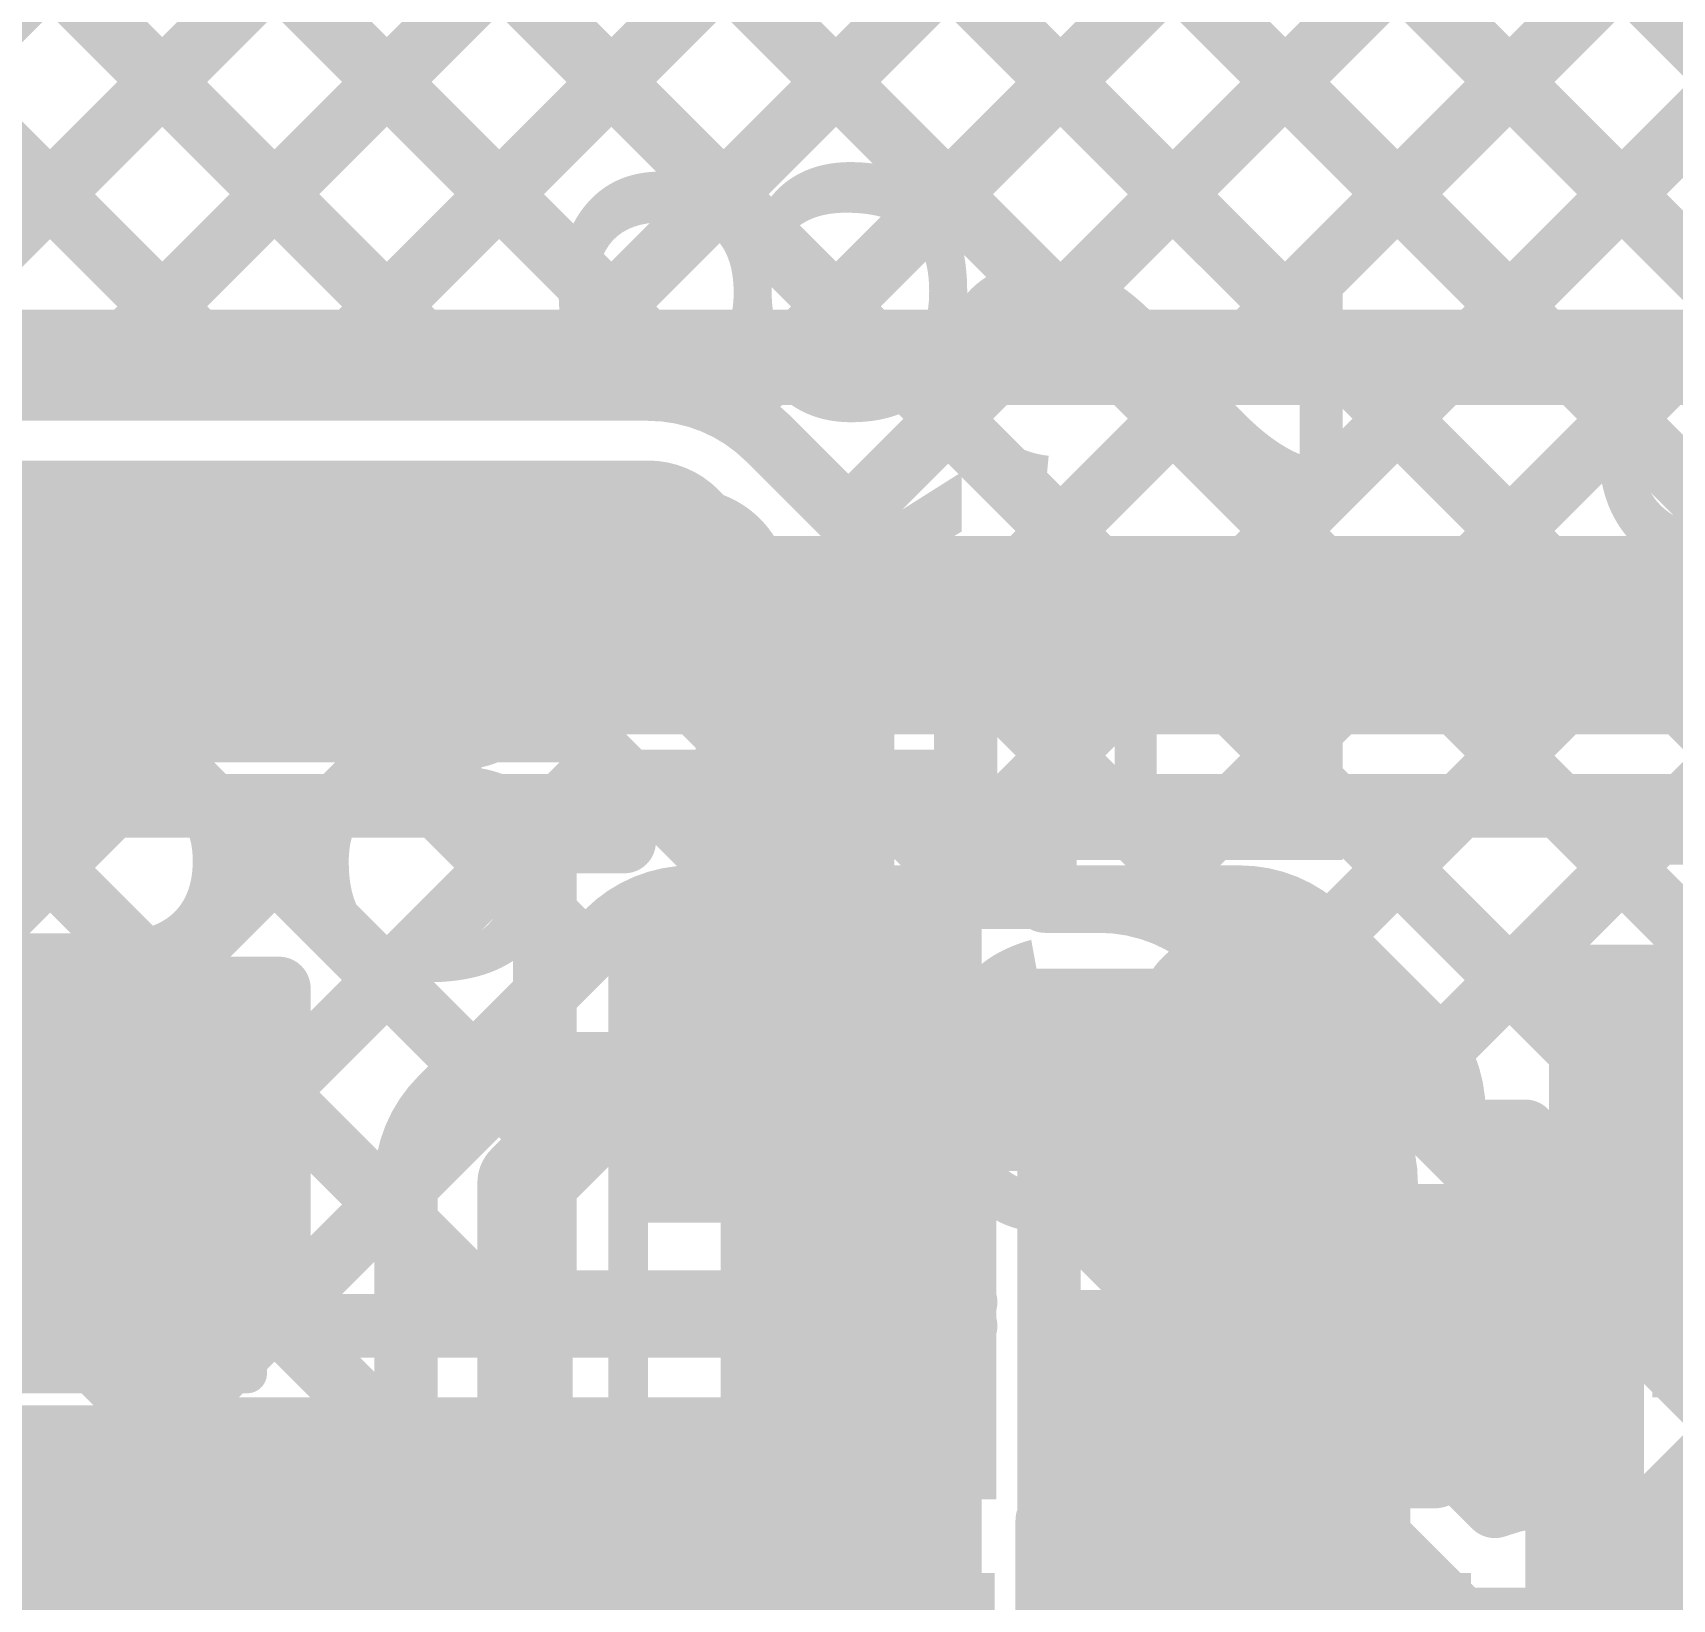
# Model space of a CAD drawing. Header units: millimetres. Extents: x -0.01 to 3.73, y -0.01 to 3.05.
# Drawn here: x 1.373 to 1.5795, y 2.0596 to 2.2569 of the extents above; entities that cross this region are included whole.
import ezdxf

# ---------------------------------------------------------------- set-up
doc = ezdxf.new("R2010")
doc.units = ezdxf.units.MM
doc.header["$MEASUREMENT"] = 0
for name, color, linetype in [('BottomLayer', 5, 'Continuous'), ('BottomPaste', 16, 'Continuous'), ('BottomSolder', 6, 'Continuous'), ('TopLayer', 1, 'Continuous'), ('TopOverlay', 2, 'Continuous'), ('TopPaste', 8, 'Continuous'), ('TopSolder', 216, 'Continuous'), ('ViaHoleLayer', 16, 'Continuous')]:
    doc.layers.add(name, color=color, linetype=linetype)
doc.styles.add('Arial', font='', dxfattribs={"height": 0.2})
doc.styles.get('Arial').set_extended_font_data('Arial')

# ---------------------------------------------------------------- blocks, each defined once
blk = doc.blocks.new('16_QSOP_10')
at = {"layer": 'TopLayer'}
blk.add_hatch(color=1, dxfattribs=at).paths.add_polyline_path([(-0.0689, -0.09439), (-0.12598, -0.09439), (-0.12598, -0.08061), (-0.0689, -0.08061)])
at = {"layer": 'TopPaste'}
blk.add_hatch(color=8, dxfattribs=at).paths.add_polyline_path([(-0.0689, -0.09439), (-0.12598, -0.09439), (-0.12598, -0.08061), (-0.0689, -0.08061)])
at = {"layer": 'TopSolder'}
blk.add_hatch(color=216, dxfattribs=at).paths.add_polyline_path([(-0.0649, -0.09839), (-0.12998, -0.09839), (-0.12998, -0.07661), (-0.0649, -0.07661)])
blk = doc.blocks.new('S______B______51')
at = {"layer": 'TopLayer'}
for points in [[(-0.045, -0.0175), (-0.045, 0.0175), (-0.015, 0.0175), (-0.015, -0.0175)], [(0.015, -0.0175), (0.015, 0.0175), (0.045, 0.0175), (0.045, -0.0175)]]:
    blk.add_hatch(color=1, dxfattribs=at).paths.add_polyline_path(points)
at = {"layer": 'TopPaste'}
for points in [[(-0.045, -0.0175), (-0.045, 0.0175), (-0.015, 0.0175), (-0.015, -0.0175)], [(0.015, -0.0175), (0.015, 0.0175), (0.045, 0.0175), (0.045, -0.0175)]]:
    blk.add_hatch(color=8, dxfattribs=at).paths.add_polyline_path(points)
at = {"layer": 'TopSolder'}
for points in [[(-0.049, -0.0215), (-0.049, 0.0215), (-0.011, 0.0215), (-0.011, -0.0215)], [(0.011, -0.0215), (0.011, 0.0215), (0.049, 0.0215), (0.049, -0.0215)]]:
    blk.add_hatch(color=216, dxfattribs=at).paths.add_polyline_path(points)
at = {"layer": 'TopOverlay', "const_width": 0.005}
for points in [[(0.05, 0.022), (-0.05, 0.022)], [(-0.05, 0.022), (-0.05, -0.022)], [(0.05, 0.022), (0.05, -0.022)], [(0.05, -0.022), (-0.05, -0.022)]]:
    blk.add_lwpolyline(points, dxfattribs=at)
at = {"layer": 'TopOverlay', "const_width": 0.0025}
for points in [[(-0.05125, 0.022, 1), (-0.04875, 0.022, 1)], [(-0.05125, 0.022, 1), (-0.04875, 0.022, 1)], [(0.04875, 0.022, 1), (0.05125, 0.022, 1)], [(0.04875, 0.022, 1), (0.05125, 0.022, 1)], [(-0.05125, -0.022, 1), (-0.04875, -0.022, 1)], [(-0.05125, -0.022, 1), (-0.04875, -0.022, 1)], [(0.04875, -0.022, 1), (0.05125, -0.022, 1)], [(0.04875, -0.022, 1), (0.05125, -0.022, 1)]]:
    blk.add_lwpolyline(points, format="xyb", close=True, dxfattribs=at)
blk = doc.blocks.new('S______B______57')
at = {"layer": 'TopLayer'}
for points in [[(-0.045, -0.0175), (-0.045, 0.0175), (-0.015, 0.0175), (-0.015, -0.0175)], [(0.015, -0.0175), (0.015, 0.0175), (0.045, 0.0175), (0.045, -0.0175)]]:
    blk.add_hatch(color=1, dxfattribs=at).paths.add_polyline_path(points)
at = {"layer": 'TopPaste'}
for points in [[(-0.045, -0.0175), (-0.045, 0.0175), (-0.015, 0.0175), (-0.015, -0.0175)], [(0.015, -0.0175), (0.015, 0.0175), (0.045, 0.0175), (0.045, -0.0175)]]:
    blk.add_hatch(color=8, dxfattribs=at).paths.add_polyline_path(points)
at = {"layer": 'TopSolder'}
for points in [[(-0.049, -0.0215), (-0.049, 0.0215), (-0.011, 0.0215), (-0.011, -0.0215)], [(0.011, -0.0215), (0.011, 0.0215), (0.049, 0.0215), (0.049, -0.0215)]]:
    blk.add_hatch(color=216, dxfattribs=at).paths.add_polyline_path(points)
at = {"layer": 'TopOverlay', "const_width": 0.005}
for points in [[(-0.05, 0.022), (0.05, 0.022)], [(-0.05, 0.022), (-0.05, -0.022)], [(0.05, 0.022), (0.05, -0.022)], [(-0.05, -0.022), (0.05, -0.022)]]:
    blk.add_lwpolyline(points, dxfattribs=at)
at = {"layer": 'TopOverlay', "const_width": 0.0025}
for points in [[(-0.05125, 0.022, 1), (-0.04875, 0.022, 1)], [(-0.05125, 0.022, 1), (-0.04875, 0.022, 1)], [(0.04875, 0.022, 1), (0.05125, 0.022, 1)], [(0.04875, 0.022, 1), (0.05125, 0.022, 1)], [(-0.05125, -0.022, 1), (-0.04875, -0.022, 1)], [(-0.05125, -0.022, 1), (-0.04875, -0.022, 1)], [(0.04875, -0.022, 1), (0.05125, -0.022, 1)], [(0.04875, -0.022, 1), (0.05125, -0.022, 1)]]:
    blk.add_lwpolyline(points, format="xyb", close=True, dxfattribs=at)
blk = doc.blocks.new('R__0603_101')
at = {"layer": 'TopLayer'}
for points in [[(-0.015, 0.0175), (-0.015, -0.0175), (-0.045, -0.0175), (-0.045, 0.0175)], [(0.045, 0.0175), (0.045, -0.0175), (0.015, -0.0175), (0.015, 0.0175)]]:
    blk.add_hatch(color=1, dxfattribs=at).paths.add_polyline_path(points)
at = {"layer": 'TopPaste'}
for points in [[(-0.015, 0.0175), (-0.015, -0.0175), (-0.045, -0.0175), (-0.045, 0.0175)], [(0.045, 0.0175), (0.045, -0.0175), (0.015, -0.0175), (0.015, 0.0175)]]:
    blk.add_hatch(color=8, dxfattribs=at).paths.add_polyline_path(points)
at = {"layer": 'TopSolder'}
for points in [[(-0.011, 0.0215), (-0.011, -0.0215), (-0.049, -0.0215), (-0.049, 0.0215)], [(0.049, 0.0215), (0.049, -0.0215), (0.011, -0.0215), (0.011, 0.0215)]]:
    blk.add_hatch(color=216, dxfattribs=at).paths.add_polyline_path(points)
at = {"layer": 'TopOverlay', "const_width": 0.005}
for points in [[(0.049, 0.021), (-0.049, 0.021)], [(-0.049, -0.021), (-0.049, 0.021)], [(0.049, -0.021), (0.049, 0.021)], [(0.049, -0.021), (-0.049, -0.021)]]:
    blk.add_lwpolyline(points, dxfattribs=at)
at = {"layer": 'TopOverlay', "const_width": 0.0025}
for points in [[(-0.05025, 0.021, 1), (-0.04775, 0.021, 1)], [(-0.05025, 0.021, 1), (-0.04775, 0.021, 1)], [(0.04775, 0.021, 1), (0.05025, 0.021, 1)], [(0.04775, 0.021, 1), (0.05025, 0.021, 1)], [(-0.05025, -0.021, 1), (-0.04775, -0.021, 1)], [(-0.05025, -0.021, 1), (-0.04775, -0.021, 1)], [(0.04775, -0.021, 1), (0.05025, -0.021, 1)], [(0.04775, -0.021, 1), (0.05025, -0.021, 1)]]:
    blk.add_lwpolyline(points, format="xyb", close=True, dxfattribs=at)
blk = doc.blocks.new('R__0603_B_103')
at = {"layer": 'BottomLayer'}
for points in [[(-0.045, -0.0175), (-0.045, 0.0175), (-0.015, 0.0175), (-0.015, -0.0175)], [(0.015, -0.0175), (0.015, 0.0175), (0.045, 0.0175), (0.045, -0.0175)]]:
    blk.add_hatch(color=5, dxfattribs=at).paths.add_polyline_path(points)
at = {"layer": 'BottomPaste'}
for points in [[(-0.045, -0.0175), (-0.045, 0.0175), (-0.015, 0.0175), (-0.015, -0.0175)], [(0.015, -0.0175), (0.015, 0.0175), (0.045, 0.0175), (0.045, -0.0175)]]:
    blk.add_hatch(color=16, dxfattribs=at).paths.add_polyline_path(points)
at = {"layer": 'BottomSolder'}
for points in [[(-0.049, -0.0215), (-0.049, 0.0215), (-0.011, 0.0215), (-0.011, -0.0215)], [(0.011, -0.0215), (0.011, 0.0215), (0.049, 0.0215), (0.049, -0.0215)]]:
    blk.add_hatch(color=6, dxfattribs=at).paths.add_polyline_path(points)
blk = doc.blocks.new('IND_0603_133')
at = {"layer": 'TopLayer'}
for points in [[(-0.04862, 0.01909), (-0.01319, 0.01909), (-0.01319, -0.01909), (-0.04862, -0.01909)], [(0.01319, 0.01909), (0.04862, 0.01909), (0.04862, -0.01909), (0.01319, -0.01909)]]:
    blk.add_hatch(color=1, dxfattribs=at).paths.add_polyline_path(points)
at = {"layer": 'TopPaste'}
for points in [[(-0.04862, 0.01909), (-0.01319, 0.01909), (-0.01319, -0.01909), (-0.04862, -0.01909)], [(0.01319, 0.01909), (0.04862, 0.01909), (0.04862, -0.01909), (0.01319, -0.01909)]]:
    blk.add_hatch(color=8, dxfattribs=at).paths.add_polyline_path(points)
at = {"layer": 'TopSolder'}
for points in [[(-0.05262, 0.02309), (-0.00919, 0.02309), (-0.00919, -0.02309), (-0.05262, -0.02309)], [(0.00919, 0.02309), (0.05262, 0.02309), (0.05262, -0.02309), (0.00919, -0.02309)]]:
    blk.add_hatch(color=216, dxfattribs=at).paths.add_polyline_path(points)
at = {"layer": 'TopOverlay', "const_width": 0.00787}
for points in [[(0.055, 0.025), (-0.055, 0.025)], [(-0.055, -0.025), (-0.055, 0.025)], [(0.055, -0.025), (0.055, 0.025)], [(0.055, -0.025), (-0.055, -0.025)]]:
    blk.add_lwpolyline(points, dxfattribs=at)
at = {"layer": 'TopOverlay', "const_width": 0.00394}
for points in [[(-0.05697, 0.025, 1), (-0.05303, 0.025, 1)], [(-0.05697, 0.025, 1), (-0.05303, 0.025, 1)], [(0.05303, 0.025, 1), (0.05697, 0.025, 1)], [(0.05303, 0.025, 1), (0.05697, 0.025, 1)], [(-0.05697, -0.025, 1), (-0.05303, -0.025, 1)], [(-0.05697, -0.025, 1), (-0.05303, -0.025, 1)], [(0.05303, -0.025, 1), (0.05697, -0.025, 1)], [(0.05303, -0.025, 1), (0.05697, -0.025, 1)]]:
    blk.add_lwpolyline(points, format="xyb", close=True, dxfattribs=at)
blk = doc.blocks.new('C__0603_B_156')
at = {"layer": 'BottomLayer'}
for points in [[(-0.045, -0.0175), (-0.045, 0.0175), (-0.015, 0.0175), (-0.015, -0.0175)], [(0.015, -0.0175), (0.015, 0.0175), (0.045, 0.0175), (0.045, -0.0175)]]:
    blk.add_hatch(color=5, dxfattribs=at).paths.add_polyline_path(points)
at = {"layer": 'BottomPaste'}
for points in [[(-0.045, -0.0175), (-0.045, 0.0175), (-0.015, 0.0175), (-0.015, -0.0175)], [(0.015, -0.0175), (0.015, 0.0175), (0.045, 0.0175), (0.045, -0.0175)]]:
    blk.add_hatch(color=16, dxfattribs=at).paths.add_polyline_path(points)
at = {"layer": 'BottomSolder'}
for points in [[(-0.04736, -0.01986), (-0.04736, 0.01986), (-0.01264, 0.01986), (-0.01264, -0.01986)], [(0.01264, -0.01986), (0.01264, 0.01986), (0.04736, 0.01986), (0.04736, -0.01986)]]:
    blk.add_hatch(color=6, dxfattribs=at).paths.add_polyline_path(points)
blk = doc.blocks.new('C__0603_B_161')
at = {"layer": 'BottomLayer'}
for points in [[(-0.045, -0.0175), (-0.045, 0.0175), (-0.015, 0.0175), (-0.015, -0.0175)], [(0.015, -0.0175), (0.015, 0.0175), (0.045, 0.0175), (0.045, -0.0175)]]:
    blk.add_hatch(color=5, dxfattribs=at).paths.add_polyline_path(points)
at = {"layer": 'BottomPaste'}
for points in [[(-0.045, -0.0175), (-0.045, 0.0175), (-0.015, 0.0175), (-0.015, -0.0175)], [(0.015, -0.0175), (0.015, 0.0175), (0.045, 0.0175), (0.045, -0.0175)]]:
    blk.add_hatch(color=16, dxfattribs=at).paths.add_polyline_path(points)
at = {"layer": 'BottomSolder'}
for points in [[(-0.04736, -0.01986), (-0.04736, 0.01986), (-0.01264, 0.01986), (-0.01264, -0.01986)], [(0.01264, -0.01986), (0.01264, 0.01986), (0.04736, 0.01986), (0.04736, -0.01986)]]:
    blk.add_hatch(color=6, dxfattribs=at).paths.add_polyline_path(points)

msp = doc.modelspace()

# ---------------------------------------------------------------- hatches: boundary and pattern name
at = {"layer": 'BottomLayer'}
h = msp.add_hatch(color=5, dxfattribs=at)
edge = h.paths.add_edge_path()
edge.add_arc((1.435, 2.071), 0.01181, 0, 360)
msp.add_hatch(color=5, dxfattribs=at).paths.add_polyline_path([(1.515, 1.867), (1.588, 1.867), (1.588, 2.061), (1.515, 2.061)])
at = {"layer": 'TopLayer'}
for points in [[(1.577, 2.085), (1.672, 2.085), (1.672, 2.129), (1.577, 2.129)], [(1.381, 2.057), (1.487, 2.057), (1.487, 2.085), (1.381, 2.085)]]:
    msp.add_hatch(color=1, dxfattribs=at).paths.add_polyline_path(points)
h = msp.add_hatch(color=1, dxfattribs=at)
edge = h.paths.add_edge_path()
edge.add_arc((1.435, 2.071), 0.01181, 0, 360)
at = {"layer": 'ViaHoleLayer'}
h = msp.add_hatch(color=16, dxfattribs=at)
edge = h.paths.add_edge_path()
edge.add_arc((1.435, 2.071), 0.00591, 0, 360)

# ---------------------------------------------------------------- linework, layer by layer
at = {"layer": 'BottomLayer'}
for points, const_width in [([(1.235, 2.216), (2.01233, 2.216)], 0.012), ([(1.206, 2.181), (1.835, 2.181)], 0.025), ([(1.22263, 2.1595), (1.835, 2.1595)], 0.008), ([(1.30578, 2.0823), (1.38297, 2.1595)], 0.008), ([(1.3108, 2.1595), (1.3903, 2.08)], 0.008), ([(1.31848, 2.06672), (1.41126, 2.1595)], 0.008), ([(1.33908, 2.1595), (1.41705, 2.08153)], 0.008), ([(1.35022, 2.07018), (1.43954, 2.1595)], 0.008), ([(1.36737, 2.1595), (1.42, 2.10687)], 0.008), ([(1.39565, 2.1595), (1.42847, 2.12668)], 0.008), ([(1.42394, 2.1595), (1.44261, 2.14082)], 0.008), ([(1.45222, 2.1595), (1.46372, 2.148)], 0.008), ([(1.45632, 2.148), (1.46782, 2.1595)], 0.008), ([(1.4805, 2.1595), (1.492, 2.148)], 0.008), ([(1.48461, 2.148), (1.49611, 2.1595)], 0.008), ([(1.50879, 2.1595), (1.52029, 2.148)], 0.008), ([(1.51289, 2.148), (1.52439, 2.1595)], 0.008), ([(1.5362, 2.14302), (1.55268, 2.1595)], 0.008), ([(1.53707, 2.1595), (1.685, 2.01157)], 0.008), ([(1.54998, 2.12852), (1.58096, 2.1595)], 0.008), ([(1.561, 2.08297), (1.63753, 2.1595)], 0.008), ([(1.561, 2.11125), (1.60925, 2.1595)], 0.008), ([(1.56535, 2.1595), (1.685, 2.03985)], 0.008), ([(1.57677, 2.07046), (1.66581, 2.1595)], 0.008), ([(1.456, 2.148), (1.525, 2.148)], 0.008), ([(1.4244, 2.12261), (1.44539, 2.1436)], 0.008), ([(1.53561, 2.1436), (1.5476, 2.13161)], 0.008), ([(1.435, 2.112), (1.456, 2.133)], 0.012), ([(1.456, 2.133), (1.525, 2.133)], 0.012), ([(1.525, 2.133), (1.537, 2.121)], 0.012), ([(1.537, 2.092), (1.537, 2.121)], 0.012), ([(1.501, 2.10782), (1.51118, 2.118)], 0.008), ([(1.501, 2.118), (1.513, 2.118)], 0.008), ([(1.501, 2.0655), (1.501, 2.118)], 0.008), ([(1.513, 2.118), (1.51879, 2.118)], 0.008), ([(1.513, 2.0745), (1.513, 2.118)], 0.008), ([(1.552, 2.1185), (1.561, 2.1185)], 0.008), ([(1.561, 2.0745), (1.561, 2.1185)], 0.008), ([(1.435, 2.071), (1.435, 2.112)], 0.012), ([(1.38832, 2.08), (1.42, 2.11168)], 0.008), ([(1.42, 2.08543), (1.42, 2.112)], 0.008), ([(1.501, 2.11072), (1.513, 2.09872)], 0.008), ([(1.561, 2.10729), (1.685, 1.98329)], 0.008), ([(1.47689, 2.09189), (1.477, 2.092)], 0.025), ([(1.47689, 2.04311), (1.47689, 2.09189)], 0.025), ([(1.501, 2.07954), (1.513, 2.09154)], 0.008), ([(1.501, 2.08244), (1.50894, 2.0745)], 0.008), ([(1.3685, 2.08), (1.41624, 2.08)], 0.008), ([(1.561, 2.079), (1.5655, 2.0745)], 0.008), ([(1.50778, 2.0745), (1.513, 2.0745)], 0.008), ([(1.50778, 2.07), (1.50778, 2.0745)], 0.008), ([(1.561, 2.0745), (1.56578, 2.0745)], 0.008), ([(1.50078, 2.0655), (1.50078, 2.0695)], 0.008), ([(1.506, 1.96881), (1.506, 2.07)], 0.008), ([(1.566, 2.047), (1.566, 2.06881)], 0.01), ([(1.57771, 2.07), (1.597, 2.07)], 0.008), ([(1.50078, 2.022), (1.50078, 2.0655)], 0.008), ([(1.35511, 2.056), (1.395, 2.056)], 0.012), ([(1.50078, 2.05103), (1.506, 2.05625)], 0.008)]:
    msp.add_lwpolyline(points, dxfattribs=dict(at, const_width=const_width))
for points, const_width in [([(1.38097, 2.1595, 1), (1.38497, 2.1595, 1)], 0.004), ([(1.39365, 2.1595, 1), (1.39765, 2.1595, 1)], 0.004), ([(1.40926, 2.1595, 1), (1.41326, 2.1595, 1)], 0.004), ([(1.42194, 2.1595, 1), (1.42594, 2.1595, 1)], 0.004), ([(1.43754, 2.1595, 1), (1.44154, 2.1595, 1)], 0.004), ([(1.45022, 2.1595, 1), (1.45422, 2.1595, 1)], 0.004), ([(1.46582, 2.1595, 1), (1.46982, 2.1595, 1)], 0.004), ([(1.4785, 2.1595, 1), (1.4825, 2.1595, 1)], 0.004), ([(1.49411, 2.1595, 1), (1.49811, 2.1595, 1)], 0.004), ([(1.50679, 2.1595, 1), (1.51079, 2.1595, 1)], 0.004), ([(1.52239, 2.1595, 1), (1.52639, 2.1595, 1)], 0.004), ([(1.53507, 2.1595, 1), (1.53907, 2.1595, 1)], 0.004), ([(1.55068, 2.1595, 1), (1.55468, 2.1595, 1)], 0.004), ([(1.56335, 2.1595, 1), (1.56735, 2.1595, 1)], 0.004), ([(1.57896, 2.1595, 1), (1.58296, 2.1595, 1)], 0.004), ([(1.454, 2.148, 1), (1.458, 2.148, 1)], 0.004), ([(1.454, 2.148, 1), (1.458, 2.148, 1)], 0.004), ([(1.454, 2.148, 1), (1.458, 2.148, 1)], 0.004), ([(1.45432, 2.148, 1), (1.45832, 2.148, 1)], 0.004), ([(1.46172, 2.148, 1), (1.46572, 2.148, 1)], 0.004), ([(1.48261, 2.148, 1), (1.48661, 2.148, 1)], 0.004), ([(1.49, 2.148, 1), (1.494, 2.148, 1)], 0.004), ([(1.51089, 2.148, 1), (1.51489, 2.148, 1)], 0.004), ([(1.51829, 2.148, 1), (1.52229, 2.148, 1)], 0.004), ([(1.523, 2.148, 1), (1.527, 2.148, 1)], 0.004), ([(1.523, 2.148, 1), (1.527, 2.148, 1)], 0.004), ([(1.523, 2.148, 1), (1.527, 2.148, 1)], 0.004), ([(1.44339, 2.14361, 1), (1.44739, 2.14361, 1)], 0.004), ([(1.44339, 2.1436, 1), (1.44739, 2.1436, 1)], 0.004), ([(1.4434, 2.14361, 1), (1.4474, 2.14361, 1)], 0.004), ([(1.5336, 2.14361, 1), (1.5376, 2.14361, 1)], 0.004), ([(1.53361, 2.14361, 1), (1.53761, 2.14361, 1)], 0.004), ([(1.53361, 2.1436, 1), (1.53761, 2.1436, 1)], 0.004), ([(1.5342, 2.14302, 1), (1.5382, 2.14302, 1)], 0.004), ([(1.44061, 2.14082, 1), (1.44461, 2.14082, 1)], 0.004), ([(1.453, 2.133, 1), (1.459, 2.133, 1)], 0.006), ([(1.453, 2.133, 1), (1.459, 2.133, 1)], 0.006), ([(1.522, 2.133, 1), (1.528, 2.133, 1)], 0.006), ([(1.522, 2.133, 1), (1.528, 2.133, 1)], 0.006), ([(1.5456, 2.13161, 1), (1.5496, 2.13161, 1)], 0.004), ([(1.54561, 2.13161, 1), (1.54961, 2.13161, 1)], 0.004), ([(1.54561, 2.1316, 1), (1.54961, 2.1316, 1)], 0.004), ([(1.54798, 2.12852, 1), (1.55198, 2.12852, 1)], 0.004), ([(1.42647, 2.12668, 1), (1.43047, 2.12668, 1)], 0.004), ([(1.534, 2.121, 1), (1.54, 2.121, 1)], 0.006), ([(1.534, 2.121, 1), (1.54, 2.121, 1)], 0.006), ([(1.42239, 2.12261, 1), (1.42639, 2.12261, 1)], 0.004), ([(1.42239, 2.1226, 1), (1.42639, 2.1226, 1)], 0.004), ([(1.4224, 2.12261, 1), (1.4264, 2.12261, 1)], 0.004), ([(1.55, 2.121, 1), (1.554, 2.121, 1)], 0.004), ([(1.55, 2.121, 1), (1.554, 2.121, 1)], 0.004), ([(1.499, 2.118, 1), (1.503, 2.118, 1)], 0.004), ([(1.499, 2.118, 1), (1.503, 2.118, 1)], 0.004), ([(1.50918, 2.118, 1), (1.51318, 2.118, 1)], 0.004), ([(1.511, 2.118, 1), (1.515, 2.118, 1)], 0.004), ([(1.511, 2.118, 1), (1.515, 2.118, 1)], 0.004), ([(1.511, 2.118, 1), (1.515, 2.118, 1)], 0.004), ([(1.51679, 2.118, 1), (1.52079, 2.118, 1)], 0.004), ([(1.55, 2.1185, 1), (1.554, 2.1185, 1)], 0.004), ([(1.559, 2.1185, 1), (1.563, 2.1185, 1)], 0.004), ([(1.559, 2.1185, 1), (1.563, 2.1185, 1)], 0.004), ([(1.432, 2.112, 1), (1.438, 2.112, 1)], 0.006), ([(1.432, 2.112, 1), (1.438, 2.112, 1)], 0.006), ([(1.418, 2.112, 1), (1.422, 2.112, 1)], 0.004), ([(1.418, 2.112, 1), (1.422, 2.112, 1)], 0.004), ([(1.418, 2.112, 1), (1.422, 2.112, 1)], 0.004), ([(1.418, 2.11168, 1), (1.422, 2.11168, 1)], 0.004), ([(1.499, 2.11072, 1), (1.503, 2.11072, 1)], 0.004), ([(1.559, 2.11125, 1), (1.563, 2.11125, 1)], 0.004), ([(1.418, 2.10687, 1), (1.422, 2.10687, 1)], 0.004), ([(1.499, 2.10782, 1), (1.503, 2.10782, 1)], 0.004), ([(1.559, 2.10729, 1), (1.563, 2.10729, 1)], 0.004), ([(1.47064, 2.09189, 1), (1.48314, 2.09189, 1)], 0.0125), ([(1.47064, 2.09189, 1), (1.48314, 2.09189, 1)], 0.0125), ([(1.47075, 2.092, 1), (1.48325, 2.092, 1)], 0.0125), ([(1.511, 2.09872, 1), (1.515, 2.09872, 1)], 0.004), ([(1.534, 2.092, 1), (1.54, 2.092, 1)], 0.006), ([(1.511, 2.09154, 1), (1.515, 2.09154, 1)], 0.004), ([(1.418, 2.08543, 1), (1.422, 2.08543, 1)], 0.004), ([(1.418, 2.08543, 1), (1.422, 2.08543, 1)], 0.004), ([(1.499, 2.08244, 1), (1.503, 2.08244, 1)], 0.004), ([(1.559, 2.08297, 1), (1.563, 2.08297, 1)], 0.004), ([(1.38632, 2.08, 1), (1.39032, 2.08, 1)], 0.004), ([(1.3883, 2.08, 1), (1.3923, 2.08, 1)], 0.004), ([(1.41424, 2.08, 1), (1.41824, 2.08, 1)], 0.004), ([(1.41424, 2.08, 1), (1.41824, 2.08, 1)], 0.004), ([(1.41505, 2.08153, 1), (1.41905, 2.08153, 1)], 0.004), ([(1.499, 2.07954, 1), (1.503, 2.07954, 1)], 0.004), ([(1.559, 2.079, 1), (1.563, 2.079, 1)], 0.004), ([(1.50578, 2.0745, 1), (1.50978, 2.0745, 1)], 0.004), ([(1.50578, 2.0745, 1), (1.50978, 2.0745, 1)], 0.004), ([(1.50694, 2.0745, 1), (1.51094, 2.0745, 1)], 0.004), ([(1.511, 2.0745, 1), (1.515, 2.0745, 1)], 0.004), ([(1.511, 2.0745, 1), (1.515, 2.0745, 1)], 0.004), ([(1.559, 2.0745, 1), (1.563, 2.0745, 1)], 0.004), ([(1.559, 2.0745, 1), (1.563, 2.0745, 1)], 0.004), ([(1.5635, 2.0745, 1), (1.5675, 2.0745, 1)], 0.004), ([(1.56378, 2.0745, 1), (1.56778, 2.0745, 1)], 0.004), ([(1.432, 2.071, 1), (1.438, 2.071, 1)], 0.006), ([(1.559, 2.07232, 1), (1.563, 2.07232, 1)], 0.004), ([(1.56378, 2.07281, 1), (1.56778, 2.07281, 1)], 0.004), ([(1.56378, 2.07281, 1), (1.56778, 2.07281, 1)], 0.004), ([(1.49878, 2.0695, 1), (1.50278, 2.0695, 1)], 0.004), ([(1.504, 2.07, 1), (1.508, 2.07, 1)], 0.004), ([(1.50578, 2.07, 1), (1.50978, 2.07, 1)], 0.004), ([(1.5635, 2.06881, 1), (1.5685, 2.06881, 1)], 0.005), ([(1.57477, 2.07046, 1), (1.57877, 2.07046, 1)], 0.004), ([(1.57571, 2.07, 1), (1.57971, 2.07, 1)], 0.004), ([(1.57571, 2.07, 1), (1.57971, 2.07, 1)], 0.004), ([(1.49878, 2.0655, 1), (1.50278, 2.0655, 1)], 0.004), ([(1.49878, 2.0655, 1), (1.50278, 2.0655, 1)], 0.004), ([(1.499, 2.0655, 1), (1.503, 2.0655, 1)], 0.004), ([(1.392, 2.056, 1), (1.398, 2.056, 1)], 0.006), ([(1.504, 2.05625, 1), (1.508, 2.05625, 1)], 0.004)]:
    msp.add_lwpolyline(points, format="xyb", close=True, dxfattribs=dict(at, const_width=const_width))
at = {"layer": 'BottomLayer', "const_width": 0.008}
for points in [[(1.44539, 2.14361, -0.198912), (1.456, 2.148)], [(1.4454, 2.14361, -0.198764), (1.456, 2.148)], [(1.525, 2.148, -0.198764), (1.5356, 2.14361)], [(1.525, 2.148, -0.198912), (1.53561, 2.14361)], [(1.54761, 2.13161, -0.198912), (1.552, 2.121)], [(1.54761, 2.1316, -0.198764), (1.552, 2.121)], [(1.42, 2.112, -0.198912), (1.42439, 2.12261)], [(1.42, 2.112, -0.198764), (1.42439, 2.1226)], [(1.41624, 2.08, -0.079833), (1.42, 2.08543)], [(1.561, 2.07232, -0.046636), (1.56578, 2.07281)], [(1.56578, 2.07281, -0.120475), (1.57771, 2.07)]]:
    msp.add_lwpolyline(points, format="xyb", dxfattribs=at)
at = {"layer": 'TopLayer'}
for points, const_width in [([(1.25264, 2.5005), (1.61514, 2.138)], 0.008), ([(1.28093, 2.5005), (1.64342, 2.138)], 0.008), ([(1.30921, 2.5005), (1.67171, 2.138)], 0.008), ([(1.3375, 2.5005), (1.685, 2.15299)], 0.008), ([(1.3475, 2.23717), (1.53856, 2.42823)], 0.008), ([(1.35062, 2.212), (1.5527, 2.41408)], 0.008), ([(1.3789, 2.212), (1.56684, 2.39994)], 0.008), ([(1.40719, 2.212), (1.58099, 2.3858)], 0.008), ([(1.34745, 2.3774), (1.58685, 2.138)], 0.008), ([(1.43547, 2.212), (1.59513, 2.37166)], 0.008), ([(1.46101, 2.20926), (1.60927, 2.35752)], 0.008), ([(1.3475, 2.34907), (1.568, 2.12857)], 0.008), ([(1.47572, 2.19568), (1.62341, 2.34337)], 0.008), ([(1.48877, 2.18045), (1.63756, 2.32923)], 0.008), ([(1.3475, 2.32079), (1.45744, 2.21085)], 0.008), ([(1.49161, 2.155), (1.6517, 2.31509)], 0.008), ([(1.51191, 2.14701), (1.66584, 2.30095)], 0.008), ([(1.3475, 2.2925), (1.428, 2.212)], 0.008), ([(1.52847, 2.13529), (1.67998, 2.2868)], 0.008), ([(1.3475, 2.26422), (1.39972, 2.212)], 0.008), ([(1.54162, 2.12016), (1.685, 2.26354)], 0.008), ([(1.3475, 2.23594), (1.37144, 2.212)], 0.008), ([(1.351, 2.212), (1.4505, 2.212)], 0.008), ([(1.4657, 2.2057), (1.4842, 2.1872)], 0.008), ([(1.3395, 2.1905), (1.4505, 2.1905)], 0.025), ([(1.4505, 2.1905), (1.469, 2.172)], 0.025), ([(1.469, 2.126), (1.469, 2.172)], 0.025), ([(1.48935, 2.17894), (1.568, 2.10029)], 0.008), ([(1.4905, 2.155), (1.4905, 2.172)], 0.008), ([(1.351, 2.169), (1.44159, 2.169)], 0.008), ([(1.35787, 2.169), (1.39037, 2.1365)], 0.008), ([(1.35997, 2.1365), (1.39247, 2.169)], 0.008), ([(1.38615, 2.169), (1.4375, 2.11765)], 0.008), ([(1.38826, 2.1365), (1.42076, 2.169)], 0.008), ([(1.41444, 2.169), (1.4375, 2.14594)], 0.008), ([(1.44159, 2.169), (1.4475, 2.16309)], 0.008), ([(1.404, 2.12396), (1.44532, 2.16528)], 0.008), ([(1.4475, 2.155), (1.4475, 2.16309)], 0.008), ([(1.4375, 2.155), (1.4475, 2.155)], 0.008), ([(1.4375, 2.097), (1.4375, 2.155)], 0.008), ([(1.4905, 2.155), (1.5005, 2.155)], 0.008), ([(1.5005, 2.1475), (1.5005, 2.155)], 0.008), ([(1.5005, 2.1475), (1.50736, 2.1475)], 0.008), ([(1.52256, 2.1412), (1.5372, 2.12656)], 0.008), ([(1.568, 2.138), (1.681, 2.138)], 0.008), ([(1.568, 2.08081), (1.568, 2.138)], 0.008), ([(1.356, 2.1365), (1.404, 2.1365)], 0.008), ([(1.404, 2.094), (1.404, 2.1365)], 0.008), ([(1.469, 2.126), (1.50736, 2.126)], 0.025), ([(1.50736, 2.126), (1.522, 2.11136)], 0.025), ([(1.404, 2.09568), (1.4375, 2.12918)], 0.008), ([(1.4415, 2.126), (1.469, 2.126)], 0.01), ([(1.469, 2.101), (1.469, 2.126)], 0.01), ([(1.404, 2.12287), (1.43287, 2.094)], 0.008), ([(1.522, 2.076), (1.522, 2.11136)], 0.025), ([(1.5535, 2.10375), (1.568, 2.11825)], 0.008), ([(1.38, 2.1075), (1.38, 2.11)], 0.012), ([(1.5435, 2.105), (1.5435, 2.11136)], 0.008), ([(1.3395, 2.067), (1.38, 2.1075)], 0.012), ([(1.5435, 2.105), (1.5535, 2.105)], 0.008), ([(1.5535, 2.07491), (1.5535, 2.105)], 0.008), ([(1.43061, 2.094), (1.4375, 2.10089)], 0.008), ([(1.4375, 2.097), (1.4905, 2.097)], 0.008), ([(1.45815, 2.097), (1.46115, 2.094)], 0.008), ([(1.45889, 2.094), (1.46189, 2.097)], 0.008), ([(1.48644, 2.097), (1.48944, 2.094)], 0.008), ([(1.48718, 2.094), (1.49018, 2.097)], 0.008), ([(1.404, 2.094), (1.4905, 2.094)], 0.008), ([(1.5535, 2.07547), (1.568, 2.08997)], 0.008), ([(1.5535, 2.0865), (1.56391, 2.0761)], 0.008), ([(1.522, 2.076), (1.5245, 2.076)], 0.025), ([(1.5245, 2.076), (1.527, 2.0735)], 0.025), ([(1.527, 2.071), (1.527, 2.0735)], 0.025), ([(1.56391, 2.08081), (1.568, 2.08081)], 0.008), ([(1.56391, 2.07273), (1.56391, 2.08081)], 0.008), ([(1.527, 2.071), (1.551, 2.047)], 0.025), ([(1.522, 2.051), (1.522, 2.076)], 0.01), ([(1.522, 2.076), (1.5495, 2.076)], 0.01), ([(1.5535, 2.07491), (1.55716, 2.07125)], 0.008), ([(1.566, 2.047), (1.566, 2.06881)], 0.01), ([(1.46875, 2.06625), (1.469, 2.066)], 0.012)]:
    msp.add_lwpolyline(points, dxfattribs=dict(at, const_width=const_width))
for points, const_width in [([(1.36944, 2.212, 1), (1.37344, 2.212, 1)], 0.004), ([(1.3769, 2.212, 1), (1.3809, 2.212, 1)], 0.004), ([(1.39772, 2.212, 1), (1.40172, 2.212, 1)], 0.004), ([(1.40519, 2.212, 1), (1.40919, 2.212, 1)], 0.004), ([(1.426, 2.212, 1), (1.43, 2.212, 1)], 0.004), ([(1.43347, 2.212, 1), (1.43747, 2.212, 1)], 0.004), ([(1.4485, 2.212, 1), (1.4525, 2.212, 1)], 0.004), ([(1.4485, 2.212, 1), (1.4525, 2.212, 1)], 0.004), ([(1.4485, 2.212, 1), (1.4525, 2.212, 1)], 0.004), ([(1.45544, 2.21085, 1), (1.45944, 2.21085, 1)], 0.004), ([(1.45901, 2.20926, 1), (1.46301, 2.20926, 1)], 0.004), ([(1.4637, 2.2057, 1), (1.4677, 2.2057, 1)], 0.004), ([(1.4637, 2.2057, 1), (1.4677, 2.2057, 1)], 0.004), ([(1.4637, 2.2057, 1), (1.4677, 2.2057, 1)], 0.004), ([(1.44425, 2.1905, 1), (1.45675, 2.1905, 1)], 0.0125), ([(1.44425, 2.1905, 1), (1.45675, 2.1905, 1)], 0.0125), ([(1.47372, 2.19568, 1), (1.47772, 2.19568, 1)], 0.004), ([(1.4822, 2.1872, 1), (1.4862, 2.1872, 1)], 0.004), ([(1.4822, 2.1872, 1), (1.4862, 2.1872, 1)], 0.004), ([(1.4822, 2.1872, 1), (1.4862, 2.1872, 1)], 0.004), ([(1.46275, 2.172, 1), (1.47525, 2.172, 1)], 0.0125), ([(1.46275, 2.172, 1), (1.47525, 2.172, 1)], 0.0125), ([(1.48677, 2.18045, 1), (1.49077, 2.18045, 1)], 0.004), ([(1.48735, 2.17894, 1), (1.49135, 2.17894, 1)], 0.004), ([(1.4885, 2.172, 1), (1.4925, 2.172, 1)], 0.004), ([(1.4885, 2.172, 1), (1.4925, 2.172, 1)], 0.004), ([(1.4885, 2.172, 1), (1.4925, 2.172, 1)], 0.004), ([(1.38415, 2.169, 1), (1.38815, 2.169, 1)], 0.004), ([(1.39047, 2.169, 1), (1.39447, 2.169, 1)], 0.004), ([(1.41244, 2.169, 1), (1.41644, 2.169, 1)], 0.004), ([(1.41876, 2.169, 1), (1.42276, 2.169, 1)], 0.004), ([(1.43959, 2.169, 1), (1.44359, 2.169, 1)], 0.004), ([(1.43959, 2.169, 1), (1.44359, 2.169, 1)], 0.004), ([(1.44332, 2.16528, 1), (1.44732, 2.16528, 1)], 0.004), ([(1.4455, 2.16309, 1), (1.4495, 2.16309, 1)], 0.004), ([(1.4455, 2.16309, 1), (1.4495, 2.16309, 1)], 0.004), ([(1.4355, 2.155, 1), (1.4395, 2.155, 1)], 0.004), ([(1.4355, 2.155, 1), (1.4395, 2.155, 1)], 0.004), ([(1.4455, 2.155, 1), (1.4495, 2.155, 1)], 0.004), ([(1.4455, 2.155, 1), (1.4495, 2.155, 1)], 0.004), ([(1.4885, 2.155, 1), (1.4925, 2.155, 1)], 0.004), ([(1.4885, 2.155, 1), (1.4925, 2.155, 1)], 0.004), ([(1.48961, 2.155, 1), (1.49361, 2.155, 1)], 0.004), ([(1.4985, 2.155, 1), (1.5025, 2.155, 1)], 0.004), ([(1.4985, 2.155, 1), (1.5025, 2.155, 1)], 0.004), ([(1.4355, 2.14594, 1), (1.4395, 2.14594, 1)], 0.004), ([(1.4985, 2.1475, 1), (1.5025, 2.1475, 1)], 0.004), ([(1.4985, 2.1475, 1), (1.5025, 2.1475, 1)], 0.004), ([(1.50536, 2.1475, 1), (1.50936, 2.1475, 1)], 0.004), ([(1.50536, 2.1475, 1), (1.50936, 2.1475, 1)], 0.004), ([(1.50536, 2.1475, 1), (1.50936, 2.1475, 1)], 0.004), ([(1.50991, 2.14701, 1), (1.51391, 2.14701, 1)], 0.004), ([(1.52056, 2.1412, 1), (1.52456, 2.1412, 1)], 0.004), ([(1.52056, 2.1412, 1), (1.52456, 2.1412, 1)], 0.004), ([(1.52056, 2.1412, 1), (1.52456, 2.1412, 1)], 0.004), ([(1.566, 2.138, 1), (1.57, 2.138, 1)], 0.004), ([(1.566, 2.138, 1), (1.57, 2.138, 1)], 0.004), ([(1.38626, 2.1365, 1), (1.39026, 2.1365, 1)], 0.004), ([(1.38837, 2.1365, 1), (1.39237, 2.1365, 1)], 0.004), ([(1.402, 2.1365, 1), (1.406, 2.1365, 1)], 0.004), ([(1.402, 2.1365, 1), (1.406, 2.1365, 1)], 0.004), ([(1.46275, 2.126, 1), (1.47525, 2.126, 1)], 0.0125), ([(1.46275, 2.126, 1), (1.47525, 2.126, 1)], 0.0125), ([(1.50111, 2.126, 1), (1.51361, 2.126, 1)], 0.0125), ([(1.50111, 2.126, 1), (1.51361, 2.126, 1)], 0.0125), ([(1.52647, 2.13529, 1), (1.53047, 2.13529, 1)], 0.004), ([(1.4355, 2.12918, 1), (1.4395, 2.12918, 1)], 0.004), ([(1.566, 2.12857, 1), (1.57, 2.12857, 1)], 0.004), ([(1.439, 2.126, 1), (1.444, 2.126, 1)], 0.005), ([(1.4665, 2.126, 1), (1.4715, 2.126, 1)], 0.005), ([(1.4665, 2.126, 1), (1.4715, 2.126, 1)], 0.005), ([(1.5352, 2.12656, 1), (1.5392, 2.12656, 1)], 0.004), ([(1.5352, 2.12656, 1), (1.5392, 2.12656, 1)], 0.004), ([(1.5352, 2.12656, 1), (1.5392, 2.12656, 1)], 0.004), ([(1.402, 2.12396, 1), (1.406, 2.12396, 1)], 0.004), ([(1.402, 2.12287, 1), (1.406, 2.12287, 1)], 0.004), ([(1.51575, 2.11136, 1), (1.52825, 2.11136, 1)], 0.0125), ([(1.51575, 2.11136, 1), (1.52825, 2.11136, 1)], 0.0125), ([(1.53962, 2.12016, 1), (1.54362, 2.12016, 1)], 0.004), ([(1.4355, 2.11765, 1), (1.4395, 2.11765, 1)], 0.004), ([(1.566, 2.11825, 1), (1.57, 2.11825, 1)], 0.004), ([(1.377, 2.11, 1), (1.383, 2.11, 1)], 0.006), ([(1.5415, 2.11136, 1), (1.5455, 2.11136, 1)], 0.004), ([(1.5415, 2.11136, 1), (1.5455, 2.11136, 1)], 0.004), ([(1.5415, 2.11136, 1), (1.5455, 2.11136, 1)], 0.004), ([(1.377, 2.1075, 1), (1.383, 2.1075, 1)], 0.006), ([(1.377, 2.1075, 1), (1.383, 2.1075, 1)], 0.006), ([(1.5415, 2.105, 1), (1.5455, 2.105, 1)], 0.004), ([(1.5415, 2.105, 1), (1.5455, 2.105, 1)], 0.004), ([(1.5515, 2.105, 1), (1.5555, 2.105, 1)], 0.004), ([(1.5515, 2.105, 1), (1.5555, 2.105, 1)], 0.004), ([(1.5515, 2.10375, 1), (1.5555, 2.10375, 1)], 0.004), ([(1.4355, 2.10089, 1), (1.4395, 2.10089, 1)], 0.004), ([(1.4665, 2.101, 1), (1.4715, 2.101, 1)], 0.005), ([(1.566, 2.10029, 1), (1.57, 2.10029, 1)], 0.004), ([(1.4355, 2.097, 1), (1.4395, 2.097, 1)], 0.004), ([(1.4355, 2.097, 1), (1.4395, 2.097, 1)], 0.004), ([(1.45615, 2.097, 1), (1.46015, 2.097, 1)], 0.004), ([(1.45989, 2.097, 1), (1.46389, 2.097, 1)], 0.004), ([(1.48444, 2.097, 1), (1.48844, 2.097, 1)], 0.004), ([(1.48818, 2.097, 1), (1.49218, 2.097, 1)], 0.004), ([(1.4885, 2.097, 1), (1.4925, 2.097, 1)], 0.004), ([(1.402, 2.09568, 1), (1.406, 2.09568, 1)], 0.004), ([(1.402, 2.094, 1), (1.406, 2.094, 1)], 0.004), ([(1.402, 2.094, 1), (1.406, 2.094, 1)], 0.004), ([(1.42861, 2.094, 1), (1.43261, 2.094, 1)], 0.004), ([(1.43087, 2.094, 1), (1.43487, 2.094, 1)], 0.004), ([(1.45689, 2.094, 1), (1.46089, 2.094, 1)], 0.004), ([(1.45915, 2.094, 1), (1.46315, 2.094, 1)], 0.004), ([(1.48518, 2.094, 1), (1.48918, 2.094, 1)], 0.004), ([(1.48744, 2.094, 1), (1.49144, 2.094, 1)], 0.004), ([(1.4885, 2.094, 1), (1.4925, 2.094, 1)], 0.004), ([(1.566, 2.08997, 1), (1.57, 2.08997, 1)], 0.004), ([(1.5515, 2.0865, 1), (1.5555, 2.0865, 1)], 0.004), ([(1.51575, 2.076, 1), (1.52825, 2.076, 1)], 0.0125), ([(1.51575, 2.076, 1), (1.52825, 2.076, 1)], 0.0125), ([(1.51825, 2.076, 1), (1.53075, 2.076, 1)], 0.0125), ([(1.51825, 2.076, 1), (1.53075, 2.076, 1)], 0.0125), ([(1.52075, 2.0735, 1), (1.53325, 2.0735, 1)], 0.0125), ([(1.52075, 2.0735, 1), (1.53325, 2.0735, 1)], 0.0125), ([(1.56191, 2.08081, 1), (1.56591, 2.08081, 1)], 0.004), ([(1.56191, 2.08081, 1), (1.56591, 2.08081, 1)], 0.004), ([(1.566, 2.08081, 1), (1.57, 2.08081, 1)], 0.004), ([(1.566, 2.08081, 1), (1.57, 2.08081, 1)], 0.004), ([(1.52075, 2.071, 1), (1.53325, 2.071, 1)], 0.0125), ([(1.52075, 2.071, 1), (1.53325, 2.071, 1)], 0.0125), ([(1.5195, 2.076, 1), (1.5245, 2.076, 1)], 0.005), ([(1.5195, 2.076, 1), (1.5245, 2.076, 1)], 0.005), ([(1.547, 2.076, 1), (1.552, 2.076, 1)], 0.005), ([(1.5515, 2.07547, 1), (1.5555, 2.07547, 1)], 0.004), ([(1.56191, 2.0761, 1), (1.56591, 2.0761, 1)], 0.004), ([(1.5515, 2.07491, 1), (1.5555, 2.07491, 1)], 0.004), ([(1.5515, 2.07491, 1), (1.5555, 2.07491, 1)], 0.004), ([(1.56191, 2.07273, 1), (1.56591, 2.07273, 1)], 0.004), ([(1.56191, 2.07273, 1), (1.56591, 2.07273, 1)], 0.004), ([(1.55516, 2.07125, 1), (1.55916, 2.07125, 1)], 0.004), ([(1.55516, 2.07125, 1), (1.55916, 2.07125, 1)], 0.004), ([(1.5635, 2.06881, 1), (1.5685, 2.06881, 1)], 0.005), ([(1.46575, 2.06625, 1), (1.47175, 2.06625, 1)], 0.006), ([(1.466, 2.066, 1), (1.472, 2.066, 1)], 0.006)]:
    msp.add_lwpolyline(points, format="xyb", close=True, dxfattribs=dict(at, const_width=const_width))
at = {"layer": 'TopLayer', "const_width": 0.008}
for points in [[(1.4505, 2.212, -0.198912), (1.4657, 2.2057)], [(1.4505, 2.212, -0.198912), (1.4657, 2.2057)], [(1.4842, 2.1872, -0.198912), (1.4905, 2.172)], [(1.4842, 2.1872, -0.198912), (1.4905, 2.172)], [(1.50736, 2.1475, -0.198912), (1.52256, 2.1412)], [(1.50736, 2.1475, -0.198912), (1.52256, 2.1412)], [(1.5372, 2.12656, -0.198912), (1.5435, 2.11136)], [(1.5372, 2.12656, -0.198912), (1.5435, 2.11136)], [(1.55716, 2.07125, -0.067216), (1.56391, 2.07273)]]:
    msp.add_lwpolyline(points, format="xyb", dxfattribs=at)

# ---------------------------------------------------------------- block references
for name, p, rotation in [('R__0603_101', (1.469, 2.096), 270), ('IND_0603_133', (1.597, 2.08), 270), ('S______B______51', (1.35, 2.11), 180), ('C__0603_B_156', (1.507, 2.092), 180), ('S______B______57', (1.522, 2.046), 90), ('16_QSOP_10', (1.298, 1.979), 180), ('R__0603_B_103', (1.395, 2.026), 270)]:
    msp.add_blockref(name, p, dxfattribs=dict(rotation=rotation))
msp.add_blockref('C__0603_B_161', (1.50678, 2.043))

# ---------------------------------------------------------------- texts
at = {"layer": 'TopOverlay', "style": 'Arial'}
for s, p in [('R8', (1.48999, 2.15435)), ('SB2', (1.53801, 2.10037)), ('L3', (1.62099, 2.14635))]:
    msp.add_text(s, height=0.05, rotation=90, dxfattribs=at).set_placement(p)
msp.add_text('SB8', height=0.05, dxfattribs=at).set_placement((1.31025, 2.13799))

doc.saveas('drawing.dxf')
